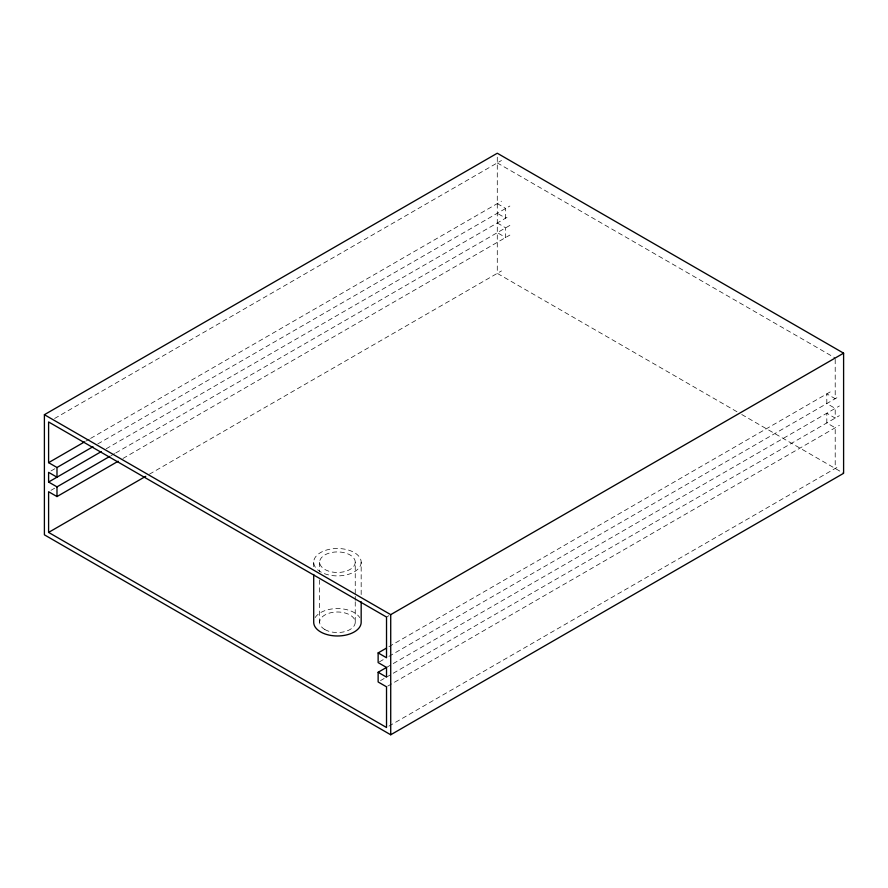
<?xml version="1.0" encoding="UTF-8"?>
<svg xmlns="http://www.w3.org/2000/svg" width="888" height="888" viewBox="0 0 888 888"><rect width="100%" height="100%" fill="white"/><g stroke="black" fill="none" stroke-linecap="round" stroke-linejoin="round"><path stroke-width="0.67" stroke-dasharray="4.44 3.33" d="M54.59 418.492L501.476 160.495M85.781 441.181L89.388 439.105M90.587 438.406L501.476 201.188M50.993 470.951L55.789 468.187M97.78 443.945L509.867 206.027M106.172 448.784L509.867 215.717M50.993 490.331L54.59 488.256M110.967 455.699L114.574 453.624M115.773 452.936L509.867 225.408M122.966 458.463L509.867 235.087M149.373 474.225L501.476 270.94M386.524 617.06L388.922 615.673M388.933 646.675L831.013 391.442M379.331 661.904L384.138 659.129M388.922 656.365L839.404 396.281M386.524 667.443L839.404 405.971M380.53 680.585L384.138 678.51M386.524 677.133L839.404 415.662M387.723 686.124L839.404 425.352M388.922 726.129L839.404 466.045M497.28 162.915L835.208 358.019M497.28 203.607L505.672 208.447L505.672 218.137L497.28 213.298M497.28 222.977L505.672 227.828L505.672 237.518L497.28 232.667M736.951 411.732L497.28 273.36L497.28 155.988M741.735 414.496L843.6 473.304M835.208 359.374L835.208 398.701L826.817 393.861L826.817 403.552L835.208 408.391L835.208 418.082L826.817 413.242L826.817 422.932L835.208 427.772L835.208 468.464M361.172 562.204A23.732 13.697 0 0 1 325.574 574.07A23.732 13.697 0 0 1 325.574 550.338A23.732 13.697 0 0 1 361.172 562.204L361.172 594.96M355.244 562.204A17.804 10.279 0 0 1 328.538 571.095A17.804 10.279 0 0 1 328.538 553.302A17.804 10.279 0 0 1 355.244 562.204L355.244 594.96M355.244 596.325L355.244 600.421M355.244 601.787L355.244 622.266M319.636 562.204L319.636 571.761M319.636 579.942L319.636 622.266M313.708 562.204L313.708 567.665M315.14 617.582A23.732 13.697 0 0 1 337.44 608.569A23.732 13.697 0 0 1 359.74 617.582M324.853 629.537A17.804 10.279 0 0 0 354.634 624.93A17.804 10.279 0 0 0 332.834 612.343A17.804 10.279 0 0 0 324.853 629.537"/><path stroke-width="1.33" d="M44.4 414.696L497.28 153.224L843.6 353.169L843.6 473.304L390.72 734.776L44.4 534.831L44.4 414.696L390.72 614.64L843.6 353.169M118.171 461.238L56.987 496.559L48.596 491.719L48.596 532.412L386.524 727.505L386.524 686.813L378.133 681.973L378.133 672.283L386.524 677.133L386.524 667.443L378.133 662.592L378.133 652.913L386.524 657.753L386.524 617.06L48.596 421.955L48.596 462.648L84.582 441.869M48.596 462.648L56.987 467.499L92.974 446.72M56.987 467.499L56.987 477.178L48.596 472.338L48.596 482.029L101.376 451.548M48.596 482.029L56.987 486.868L109.768 456.399M48.596 532.412L145.765 476.301M378.133 652.913L386.535 648.062M378.133 672.283L386.535 667.432M390.72 614.64L390.72 734.776M361.172 601.787L361.172 622.266A23.732 13.697 0 0 1 337.44 635.975A23.732 13.697 0 0 1 313.708 622.266L313.708 574.492M56.987 486.868L56.987 496.559"/></g></svg>
